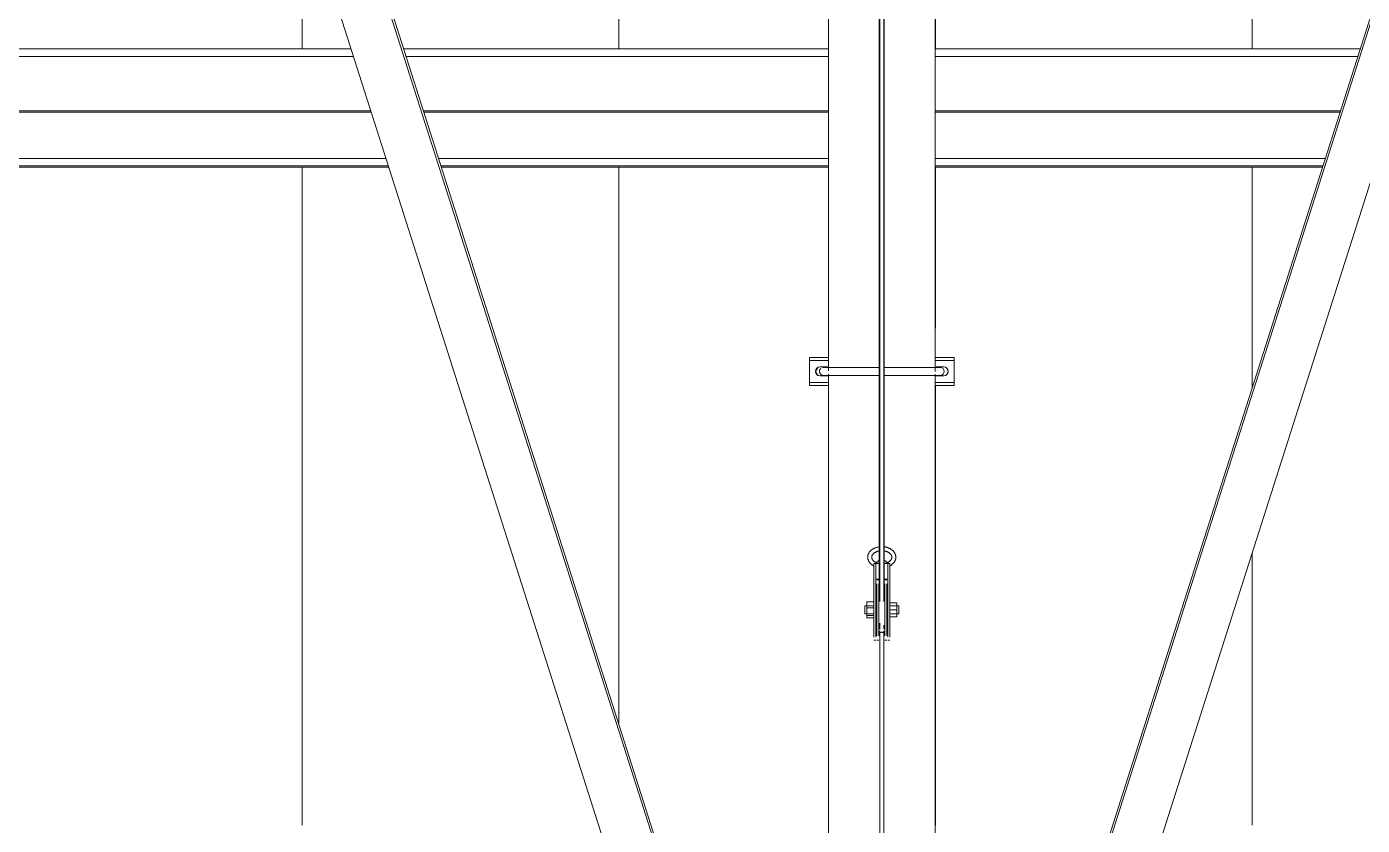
# Model space of a CAD drawing. Header units: inches. Extents: x 21386 to 98862, y -290 to 853.
# Drawn here: x 36895.1 to 36978.1, y 196.8 to 246.4 of the extents above; entities that cross this region are included whole.
import ezdxf

# ---------------------------------------------------------------- set-up
doc = ezdxf.new("R2010")
doc.units = ezdxf.units.IN
doc.header["$MEASUREMENT"] = 0
for name, color, linetype, lineweight in [('A-WALL-PATT', 111, 'Continuous', 25), ('Q-SPCQ', 91, 'Continuous', 13), ('S-BEAM', 12, 'Continuous', 13)]:
    doc.layers.add(name, color=color, linetype=linetype, lineweight=lineweight)

# ---------------------------------------------------------------- blocks, each defined once
blk = doc.blocks.new('Basketball_Backstop-Performance_Sports_Systems-3103-Ceiling_Hung - 27_-0_ to 27_-11 7_8_-706978-Building Section - East_West looking South')
at = {"layer": 'Q-SPCQ', "color": 8, "lineweight": 9}
for p, q in [((-25001.045, 280.918), (-24963.858, 164.314)), ((-24998.053, 281.375), (-24960.721, 164.314)), ((-24960.587, 164.314), (-24997.919, 281.375)), ((-24959.919, 281.375), (-24959.919, 225.045)), ((-24953.294, 224.989), (-24953.294, 281.375)), ((-24915.294, 281.375), (-24952.626, 164.314)), ((-24915.16, 281.375), (-24952.492, 164.314)), ((-24912.168, 280.918), (-24949.355, 164.314)), ((-24956.737, 279.542), (-24956.737, 210.698)), ((-24956.487, 210.698), (-24956.487, 279.542)), ((-24956.768, 277.965), (-24956.768, 211.459)), ((-24956.455, 210.936), (-24956.455, 277.835)), ((-24961.107, 225.875), (-24961.107, 225.687)), ((-24961.107, 225.875), (-24961.107, 225.719)), ((-24961.107, 225.875), (-24960.607, 225.875)), ((-24960.607, 225.875), (-24959.919, 225.875)), ((-24953.294, 225.875), (-24952.607, 225.875)), ((-24952.607, 225.875), (-24952.107, 225.875)), ((-24952.107, 225.687), (-24952.107, 225.875)), ((-24952.107, 225.719), (-24952.107, 225.875)), ((-24961.107, 225.562), (-24961.107, 225.687)), ((-24960.607, 225.687), (-24961.107, 225.687)), ((-24961.107, 224.437), (-24961.107, 225.562)), ((-24960.595, 225.246), (-24960.734, 225.004)), ((-24960.734, 224.996), (-24960.595, 224.754)), ((-24959.919, 225.687), (-24960.607, 225.687)), ((-24960.45, 225.281), (-24960.013, 225.281)), ((-24952.607, 225.687), (-24953.294, 225.687)), ((-24953.2, 225.281), (-24952.763, 225.281)), ((-24952.479, 225.004), (-24952.618, 225.246)), ((-24952.618, 224.754), (-24952.479, 224.996)), ((-24952.107, 225.687), (-24952.607, 225.687)), ((-24952.107, 225.687), (-24952.107, 225.562)), ((-24952.107, 225.562), (-24952.107, 224.437)), ((-24961.107, 224.312), (-24961.107, 224.437)), ((-24961.107, 224.312), (-24961.107, 224.125)), ((-24961.107, 224.312), (-24960.607, 224.312)), ((-24961.107, 224.281), (-24961.107, 224.125)), ((-24960.607, 224.312), (-24959.919, 224.312)), ((-24960.013, 224.719), (-24960.45, 224.719)), ((-24959.919, 224.839), (-24959.919, 164.314)), ((-24953.294, 164.314), (-24953.294, 224.839)), ((-24953.294, 224.312), (-24952.607, 224.312)), ((-24952.763, 224.719), (-24953.2, 224.719)), ((-24952.607, 224.312), (-24952.107, 224.312)), ((-24952.107, 224.437), (-24952.107, 224.312)), ((-24952.107, 224.125), (-24952.107, 224.312)), ((-24952.107, 224.125), (-24952.107, 224.281)), ((-24960.607, 224.125), (-24961.107, 224.125)), ((-24959.919, 224.125), (-24960.607, 224.125)), ((-24952.607, 224.125), (-24953.294, 224.125)), ((-24952.107, 224.125), (-24952.607, 224.125)), ((-24957.112, 211.919), (-24957.112, 213.056)), ((-24957.112, 213.056), (-24956.987, 213.056)), ((-24956.987, 213.056), (-24956.987, 211.919)), ((-24956.987, 213.056), (-24956.746, 213.056)), ((-24956.503, 213.056), (-24956.237, 213.056)), ((-24956.237, 211.919), (-24956.237, 213.056)), ((-24956.237, 213.056), (-24956.112, 213.056)), ((-24956.112, 213.056), (-24956.112, 211.919)), ((-24957.112, 208.491), (-24957.112, 211.919)), ((-24956.746, 212.083), (-24956.987, 212.083)), ((-24956.987, 211.694), (-24956.987, 211.919)), ((-24956.987, 211.919), (-24956.987, 208.491)), ((-24956.799, 212.058), (-24956.924, 212.058)), ((-24956.924, 211.509), (-24956.924, 211.807)), ((-24956.799, 211.807), (-24956.799, 211.509)), ((-24956.237, 212.083), (-24956.477, 212.083)), ((-24956.299, 212.058), (-24956.424, 212.058)), ((-24956.424, 211.509), (-24956.424, 211.807)), ((-24956.299, 211.807), (-24956.299, 211.509)), ((-24956.237, 211.694), (-24956.237, 211.919)), ((-24956.237, 208.491), (-24956.237, 211.919)), ((-24956.112, 211.919), (-24956.112, 208.491)), ((-24956.924, 208.559), (-24956.924, 211.509)), ((-24956.799, 211.509), (-24956.799, 208.559)), ((-24956.768, 211.368), (-24956.768, 210.936)), ((-24956.424, 208.559), (-24956.424, 211.509)), ((-24956.299, 211.509), (-24956.299, 208.559)), ((-24957.112, 210.433), (-24957.674, 210.433)), ((-24957.674, 210.36), (-24957.674, 210.425)), ((-24957.674, 209.942), (-24957.674, 210.36)), ((-24957.549, 210.314), (-24957.549, 210.671)), ((-24957.549, 210.671), (-24957.112, 210.671)), ((-24957.549, 209.826), (-24957.549, 210.314)), ((-24957.549, 210.314), (-24957.112, 210.314)), ((-24956.112, 210.621), (-24955.674, 210.621)), ((-24955.549, 210.433), (-24956.112, 210.433)), ((-24955.674, 210.183), (-24956.112, 210.183)), ((-24955.674, 210.621), (-24955.674, 210.183)), ((-24955.674, 210.183), (-24955.674, 209.746)), ((-24955.549, 210.425), (-24955.549, 210.36)), ((-24955.549, 210.36), (-24955.549, 209.942)), ((-24957.674, 209.933), (-24957.112, 209.933)), ((-24957.549, 209.695), (-24957.549, 209.826)), ((-24957.112, 209.826), (-24957.549, 209.826)), ((-24957.549, 209.695), (-24957.112, 209.695)), ((-24956.737, 209.362), (-24956.737, 208.977)), ((-24956.487, 208.997), (-24956.487, 209.226)), ((-24956.112, 209.933), (-24955.549, 209.933)), ((-24956.112, 209.746), (-24955.674, 209.746)), ((-24956.737, 208.887), (-24956.737, 145.456)), ((-24956.487, 145.456), (-24956.487, 208.887)), ((-24957.112, 208.308), (-24956.987, 208.308)), ((-24956.924, 208.308), (-24956.799, 208.308)), ((-24956.424, 208.308), (-24956.299, 208.308)), ((-24956.237, 208.308), (-24956.112, 208.308))]:
    blk.add_line(p, q, dxfattribs=at)
at = {"layer": 'Q-SPCQ', "color": 8, "lineweight": 9, "flags": 128}
for points in [[(-24956.742, 225.25), (-24956.857, 225.25), (-24957.002, 225.25), (-24957.145, 225.25), (-24957.288, 225.25), (-24957.43, 225.25), (-24957.571, 225.25), (-24957.71, 225.25), (-24957.847, 225.25), (-24957.982, 225.25), (-24958.115, 225.25), (-24958.246, 225.25), (-24958.374, 225.25), (-24958.499, 225.25), (-24958.621, 225.25), (-24958.74, 225.25), (-24958.855, 225.25), (-24958.967, 225.25), (-24959.075, 225.25), (-24959.18, 225.25), (-24959.28, 225.25), (-24959.375, 225.25), (-24959.467, 225.25), (-24959.553, 225.25), (-24959.636, 225.25), (-24959.713, 225.25), (-24959.785, 225.25), (-24959.852, 225.25), (-24959.914, 225.25), (-24959.971, 225.25), (-24960.022, 225.25), (-24960.068, 225.25), (-24960.108, 225.25), (-24960.143, 225.25), (-24960.172, 225.25), (-24960.195, 225.25), (-24960.213, 225.25), (-24960.225, 225.25), (-24960.231, 225.25), (-24960.232, 225.25)], [(-24952.982, 225.25), (-24952.984, 225.25), (-24952.993, 225.25), (-24953.008, 225.25), (-24953.028, 225.25), (-24953.054, 225.25), (-24953.085, 225.25), (-24953.123, 225.25), (-24953.166, 225.25), (-24953.214, 225.25), (-24953.268, 225.25), (-24953.327, 225.25), (-24953.391, 225.25), (-24953.461, 225.25), (-24953.535, 225.25), (-24953.615, 225.25), (-24953.699, 225.25), (-24953.788, 225.25), (-24953.881, 225.25), (-24953.979, 225.25), (-24954.081, 225.25), (-24954.187, 225.25), (-24954.297, 225.25), (-24954.41, 225.25), (-24954.528, 225.25), (-24954.648, 225.25), (-24954.771, 225.25), (-24954.898, 225.25), (-24955.027, 225.25), (-24955.159, 225.25), (-24955.293, 225.25), (-24955.429, 225.25), (-24955.567, 225.25), (-24955.707, 225.25), (-24955.848, 225.25), (-24955.99, 225.25), (-24956.134, 225.25), (-24956.278, 225.25), (-24956.422, 225.25)], [(-24960.232, 224.75), (-24960.229, 224.75), (-24960.22, 224.75), (-24960.205, 224.75), (-24960.185, 224.75), (-24960.159, 224.75), (-24960.128, 224.75), (-24960.09, 224.75), (-24960.048, 224.75), (-24959.999, 224.75), (-24959.945, 224.75), (-24959.886, 224.75), (-24959.822, 224.75), (-24959.752, 224.75), (-24959.678, 224.75), (-24959.598, 224.75), (-24959.514, 224.75), (-24959.425, 224.75), (-24959.332, 224.75), (-24959.234, 224.75), (-24959.132, 224.75), (-24959.026, 224.75), (-24958.916, 224.75), (-24958.803, 224.75), (-24958.686, 224.75), (-24958.565, 224.75), (-24958.442, 224.75), (-24958.315, 224.75), (-24958.186, 224.75), (-24958.054, 224.75), (-24957.92, 224.75), (-24957.784, 224.75), (-24957.646, 224.75), (-24957.506, 224.75), (-24957.365, 224.75), (-24957.223, 224.75), (-24957.079, 224.75), (-24956.935, 224.75), (-24956.791, 224.75)], [(-24956.482, 224.75), (-24956.356, 224.75), (-24956.211, 224.75), (-24956.068, 224.75), (-24955.925, 224.75), (-24955.783, 224.75), (-24955.642, 224.75), (-24955.503, 224.75), (-24955.366, 224.75), (-24955.231, 224.75), (-24955.098, 224.75), (-24954.967, 224.75), (-24954.839, 224.75), (-24954.714, 224.75), (-24954.592, 224.75), (-24954.473, 224.75), (-24954.358, 224.75), (-24954.246, 224.75), (-24954.138, 224.75), (-24954.034, 224.75), (-24953.933, 224.75), (-24953.838, 224.75), (-24953.746, 224.75), (-24953.66, 224.75), (-24953.578, 224.75), (-24953.5, 224.75), (-24953.428, 224.75), (-24953.361, 224.75), (-24953.299, 224.75), (-24953.242, 224.75), (-24953.191, 224.75), (-24953.145, 224.75), (-24953.105, 224.75), (-24953.07, 224.75), (-24953.041, 224.75), (-24953.018, 224.75), (-24953, 224.75), (-24952.988, 224.75), (-24952.982, 224.75), (-24952.982, 224.75)], [(-24956.769, 214.098), (-24956.802, 214.093), (-24956.835, 214.087), (-24956.867, 214.081), (-24956.899, 214.073), (-24956.931, 214.064), (-24956.962, 214.055), (-24956.993, 214.044), (-24957.023, 214.033), (-24957.053, 214.02), (-24957.082, 214.007), (-24957.11, 213.993), (-24957.138, 213.978), (-24957.165, 213.963), (-24957.191, 213.946), (-24957.217, 213.929), (-24957.241, 213.911), (-24957.265, 213.892), (-24957.287, 213.872), (-24957.309, 213.851), (-24957.33, 213.83), (-24957.35, 213.808), (-24957.368, 213.785), (-24957.385, 213.762), (-24957.402, 213.737), (-24957.416, 213.713), (-24957.43, 213.687), (-24957.442, 213.661), (-24957.453, 213.635), (-24957.462, 213.608), (-24957.47, 213.581), (-24957.477, 213.553), (-24957.482, 213.525), (-24957.485, 213.497), (-24957.486, 213.469), (-24957.487, 213.453)], [(-24957.487, 213.453), (-24957.486, 213.425), (-24957.483, 213.397), (-24957.479, 213.369), (-24957.474, 213.341), (-24957.467, 213.314), (-24957.458, 213.286), (-24957.448, 213.26), (-24957.437, 213.234), (-24957.424, 213.208), (-24957.41, 213.183), (-24957.394, 213.158), (-24957.378, 213.134), (-24957.36, 213.111), (-24957.341, 213.089), (-24957.32, 213.067), (-24957.299, 213.046), (-24957.277, 213.026), (-24957.254, 213.006), (-24957.23, 212.988), (-24957.205, 212.97), (-24957.179, 212.953), (-24957.153, 212.937), (-24957.125, 212.921)], [(-24957.237, 213.453), (-24957.236, 213.468), (-24957.235, 213.482), (-24957.233, 213.496), (-24957.23, 213.51), (-24957.227, 213.524), (-24957.222, 213.539), (-24957.217, 213.553), (-24957.21, 213.567), (-24957.203, 213.582), (-24957.195, 213.596), (-24957.186, 213.61), (-24957.176, 213.624), (-24957.165, 213.638), (-24957.154, 213.652), (-24957.141, 213.666), (-24957.127, 213.68), (-24957.113, 213.693), (-24957.097, 213.706), (-24957.081, 213.718), (-24957.063, 213.731), (-24957.045, 213.743), (-24957.026, 213.754), (-24957.007, 213.765), (-24956.986, 213.776), (-24956.965, 213.786), (-24956.943, 213.795), (-24956.921, 213.804), (-24956.898, 213.813), (-24956.874, 213.82), (-24956.85, 213.827), (-24956.826, 213.834), (-24956.801, 213.839), (-24956.776, 213.844)], [(-24956.762, 213.06), (-24956.787, 213.065), (-24956.812, 213.07), (-24956.837, 213.076), (-24956.861, 213.083), (-24956.885, 213.09), (-24956.909, 213.098), (-24956.931, 213.107), (-24956.954, 213.116), (-24956.975, 213.126), (-24956.996, 213.136), (-24957.016, 213.147), (-24957.035, 213.158), (-24957.054, 213.17), (-24957.071, 213.182), (-24957.088, 213.194), (-24957.104, 213.207), (-24957.119, 213.22), (-24957.134, 213.234), (-24957.147, 213.247), (-24957.159, 213.261), (-24957.17, 213.275), (-24957.181, 213.289), (-24957.19, 213.303), (-24957.199, 213.318), (-24957.207, 213.332), (-24957.213, 213.346), (-24957.219, 213.361), (-24957.224, 213.375), (-24957.228, 213.389), (-24957.232, 213.403), (-24957.234, 213.417), (-24957.236, 213.432), (-24957.237, 213.446), (-24957.237, 213.453)], [(-24955.737, 213.453), (-24955.737, 213.482), (-24955.74, 213.51), (-24955.744, 213.538), (-24955.749, 213.566), (-24955.756, 213.593), (-24955.765, 213.62), (-24955.775, 213.647), (-24955.787, 213.673), (-24955.799, 213.699), (-24955.814, 213.724), (-24955.829, 213.749), (-24955.846, 213.772), (-24955.864, 213.796), (-24955.883, 213.818), (-24955.903, 213.84), (-24955.924, 213.861), (-24955.946, 213.881), (-24955.969, 213.9), (-24955.993, 213.919), (-24956.018, 213.937), (-24956.044, 213.954), (-24956.071, 213.97), (-24956.098, 213.985), (-24956.126, 214), (-24956.155, 214.014), (-24956.184, 214.026), (-24956.214, 214.038), (-24956.244, 214.049), (-24956.275, 214.059), (-24956.307, 214.068), (-24956.339, 214.076), (-24956.371, 214.084), (-24956.403, 214.09), (-24956.436, 214.096), (-24956.469, 214.1)], [(-24956.462, 213.847), (-24956.436, 213.842), (-24956.411, 213.837), (-24956.386, 213.831), (-24956.362, 213.824), (-24956.338, 213.817), (-24956.315, 213.809), (-24956.292, 213.8), (-24956.27, 213.791), (-24956.248, 213.781), (-24956.227, 213.771), (-24956.207, 213.76), (-24956.188, 213.749), (-24956.17, 213.737), (-24956.152, 213.725), (-24956.135, 213.713), (-24956.119, 213.7), (-24956.104, 213.687), (-24956.09, 213.673), (-24956.077, 213.66), (-24956.064, 213.646), (-24956.053, 213.632), (-24956.042, 213.618), (-24956.033, 213.603), (-24956.024, 213.589), (-24956.017, 213.575), (-24956.01, 213.561), (-24956.004, 213.546), (-24955.999, 213.532), (-24955.995, 213.518), (-24955.992, 213.504), (-24955.989, 213.489), (-24955.988, 213.475), (-24955.987, 213.461), (-24955.987, 213.453)], [(-24955.987, 213.453), (-24955.987, 213.439), (-24955.988, 213.425), (-24955.99, 213.411), (-24955.993, 213.397), (-24955.997, 213.383), (-24956.001, 213.368), (-24956.007, 213.354), (-24956.013, 213.34), (-24956.02, 213.325), (-24956.028, 213.311), (-24956.037, 213.297), (-24956.047, 213.283), (-24956.058, 213.269), (-24956.07, 213.255), (-24956.082, 213.241), (-24956.096, 213.227), (-24956.111, 213.214), (-24956.126, 213.201), (-24956.143, 213.188), (-24956.16, 213.176), (-24956.178, 213.164), (-24956.197, 213.153), (-24956.217, 213.142), (-24956.237, 213.131), (-24956.258, 213.121), (-24956.28, 213.112), (-24956.302, 213.103), (-24956.325, 213.094), (-24956.349, 213.087), (-24956.373, 213.08), (-24956.398, 213.073), (-24956.423, 213.068), (-24956.448, 213.063)], [(-24956.113, 212.914), (-24956.085, 212.928), (-24956.058, 212.944), (-24956.032, 212.961), (-24956.007, 212.978), (-24955.982, 212.996), (-24955.959, 213.015), (-24955.936, 213.035), (-24955.914, 213.056), (-24955.893, 213.077), (-24955.874, 213.099), (-24955.855, 213.122), (-24955.838, 213.145), (-24955.822, 213.169), (-24955.807, 213.194), (-24955.793, 213.22), (-24955.781, 213.246), (-24955.77, 213.272), (-24955.761, 213.299), (-24955.753, 213.326), (-24955.747, 213.354), (-24955.742, 213.382), (-24955.739, 213.41), (-24955.737, 213.438), (-24955.737, 213.453)], [(-24956.799, 211.683), (-24956.794, 211.676), (-24956.789, 211.668), (-24956.784, 211.661), (-24956.778, 211.655), (-24956.773, 211.648), (-24956.766, 211.642), (-24956.76, 211.636), (-24956.753, 211.63), (-24956.747, 211.624), (-24956.739, 211.619)], [(-24956.484, 211.619), (-24956.477, 211.624), (-24956.47, 211.63), (-24956.463, 211.636), (-24956.457, 211.642), (-24956.451, 211.648), (-24956.445, 211.655), (-24956.439, 211.662), (-24956.434, 211.669), (-24956.429, 211.676), (-24956.424, 211.683)], [(-24956.424, 208.683), (-24956.429, 208.69), (-24956.434, 208.698), (-24956.439, 208.705), (-24956.445, 208.711), (-24956.451, 208.718), (-24956.457, 208.724), (-24956.463, 208.73), (-24956.47, 208.736), (-24956.477, 208.742), (-24956.484, 208.747), (-24956.491, 208.752), (-24956.499, 208.757), (-24956.506, 208.761), (-24956.514, 208.765), (-24956.522, 208.769), (-24956.53, 208.772), (-24956.538, 208.775), (-24956.547, 208.778), (-24956.555, 208.781), (-24956.564, 208.783), (-24956.572, 208.784), (-24956.581, 208.786), (-24956.59, 208.787), (-24956.599, 208.788), (-24956.607, 208.788), (-24956.616, 208.788), (-24956.625, 208.788), (-24956.634, 208.787), (-24956.642, 208.786), (-24956.651, 208.784), (-24956.66, 208.783), (-24956.668, 208.78), (-24956.677, 208.778), (-24956.685, 208.775), (-24956.693, 208.772), (-24956.701, 208.769), (-24956.709, 208.765), (-24956.717, 208.761), (-24956.725, 208.757), (-24956.732, 208.752), (-24956.74, 208.747), (-24956.747, 208.742), (-24956.753, 208.736), (-24956.76, 208.73), (-24956.766, 208.724), (-24956.773, 208.718), (-24956.778, 208.711), (-24956.784, 208.705), (-24956.789, 208.698), (-24956.794, 208.69), (-24956.799, 208.683)]]:
    blk.add_lwpolyline(points, dxfattribs=at)
at = {"layer": 'Q-SPCQ', "color": 8, "lineweight": 9}
for centre, radius, start, end in [((-24960.45, 225), 0.281, 90, 270), ((-24960.232, 225), 0.25, 135, 270), ((-24960.232, 225), 0.25, 90, 105), ((-24960.232, 225), 0.25, 77.70824, 90), ((-24960.013, 225), 0.281, 75, 90), ((-24953.2, 225), 0.281, 90, 105), ((-24952.982, 225), 0.25, 270, 90), ((-24952.763, 225), 0.281, 270, 90), ((-24960.232, 225), 0.25, 270, 285), ((-24960.013, 225), 0.281, 270, 285), ((-24953.2, 225), 0.281, 255, 270), ((-24952.982, 225), 0.25, 255, 270)]:
    blk.add_arc(centre, radius, start, end, dxfattribs=at)
for start_param, end_param in [(2.094395, 2.879793), (0.261799, 1.047198)]:
    blk.add_ellipse((-24956.612, 213.011), major_axis=(0.375, 0), ratio=0.707107, start_param=start_param, end_param=end_param, dxfattribs=at)
blk = doc.blocks.new('Girt_Z - 10_D-V203-Building Section - East_West looking South')
at = {"layer": 'S-BEAM', "color": 8, "lineweight": 9}
for p, q in [((-25107.39, 245.045), (-24989.604, 245.045)), ((-24986.333, 245.045), (-24959.919, 245.045)), ((-24953.294, 245.045), (-24926.88, 245.045)), ((-25107.39, 244.563), (-24989.451, 244.563)), ((-24986.179, 244.563), (-24959.919, 244.563)), ((-24953.294, 244.563), (-24927.034, 244.563)), ((-25107.39, 241.188), (-24988.374, 241.188)), ((-25107.39, 241.112), (-24988.35, 241.112)), ((-24985.103, 241.188), (-24959.919, 241.188)), ((-24985.079, 241.112), (-24959.919, 241.112)), ((-24953.294, 241.188), (-24928.11, 241.188)), ((-24953.294, 241.112), (-24928.134, 241.112)), ((-25107.39, 238.223), (-24987.429, 238.223)), ((-25107.39, 237.774), (-24987.285, 237.774)), ((-25107.39, 237.69), (-24987.259, 237.69)), ((-24984.157, 238.223), (-24959.919, 238.223)), ((-24984.014, 237.774), (-24959.919, 237.774)), ((-24983.987, 237.69), (-24959.919, 237.69)), ((-24953.294, 238.223), (-24929.056, 238.223)), ((-24953.294, 237.774), (-24929.199, 237.774)), ((-24953.294, 237.69), (-24929.226, 237.69))]:
    blk.add_line(p, q, dxfattribs=at)

msp = doc.modelspace()

# ---------------------------------------------------------------- hatches: boundary and pattern name
at = {"layer": 'A-WALL-PATT', "lineweight": 9}
h = msp.add_hatch(dxfattribs=at)
h.set_pattern_fill('FP_54', color=8, style=0, pattern_type=2)
h.set_pattern_definition([(90, (-88185.987, 0), (-19.685, 1e-15), [])])
h.paths.add_polyline_path([(35641.457, 196.795), (35918.957, 196.795), (35918.957, 237.69), (35641.457, 237.69), (35641.457, 213.14)], flags=0)
h.paths.add_polyline_path([(38346.201, 196.795), (38347.403, 196.795), (38309.715, 237.69), (38244.957, 237.69), (38244.957, 196.795), (38331.582, 196.795)], flags=0)
h.paths.add_polyline_path([(35928.957, 196.795), (36208.457, 196.795), (36208.457, 237.69), (35928.957, 237.69), (35928.957, 232.67)], flags=0)
h.paths.add_polyline_path([(36218.457, 196.795), (36265.063, 196.795), (36252.021, 237.69), (36218.457, 237.69), (36218.457, 232.67)], flags=0)
h.paths.add_polyline_path([(36268.334, 196.795), (36279.36, 196.795), (36279.339, 224.125), (36278.673, 224.125), (36278.673, 224.312), (36278.173, 224.375), (36278.173, 225.687), (36278.673, 225.687), (36278.673, 225.875), (36279.36, 225.875), (36279.36, 237.69), (36255.292, 237.69), (36256.893, 232.67)], flags=0)
h.paths.add_polyline_path([(36285.985, 196.795), (36297.012, 196.795), (36310.054, 237.69), (36285.985, 237.69), (36285.985, 225.875), (36286.673, 225.875), (36286.679, 225.687), (36287.173, 225.625), (36287.173, 224.312), (36286.673, 224.312), (36286.673, 224.125), (36285.985, 224.125), (36285.985, 198.492)], flags=0)
h.paths.add_polyline_path([(38234.957, 196.795), (38234.957, 237.69), (37955.457, 237.69), (37955.457, 196.795), (38208.007, 196.795)], flags=0)
h.paths.add_polyline_path([(39050.233, 196.795), (39105.457, 196.795), (39105.457, 237.69), (38823.957, 237.69), (38823.957, 196.795), (38909.862, 196.795)], flags=0)
h.paths.add_polyline_path([(36300.283, 196.795), (36497.957, 196.795), (36497.957, 237.69), (36313.325, 237.69), (36305.496, 213.14)], flags=0)
h.paths.add_polyline_path([(37945.457, 196.795), (37945.457, 237.69), (37665.957, 237.69), (37665.957, 196.795), (37927.265, 196.795)], flags=0)
h.paths.add_polyline_path([(38413.986, 196.795), (38420.656, 196.795), (38458.348, 237.69), (38311.056, 237.69), (38348.801, 196.795), (38397.531, 196.795)], flags=0)
h.paths.add_polyline_path([(36507.957, 196.795), (36787.457, 196.795), (36787.457, 237.69), (36507.957, 237.69), (36507.957, 232.564)], flags=0)
h.paths.add_polyline_path([(36797.457, 196.795), (36930.63, 196.795), (36917.588, 237.69), (36797.457, 237.69), (36797.457, 228.229)], flags=0)
h.paths.add_polyline_path([(36933.901, 196.795), (36944.928, 196.795), (36944.928, 224.125), (36944.24, 224.125), (36944.24, 224.312), (36943.74, 224.375), (36943.74, 225.687), (36944.24, 225.687), (36944.24, 225.875), (36944.928, 225.875), (36944.928, 237.69), (36920.859, 237.69), (36928.689, 213.14)], flags=0)
h.paths.add_polyline_path([(36951.553, 196.795), (36962.579, 196.795), (36975.621, 237.69), (36951.553, 237.69), (36951.574, 225.875), (36952.24, 225.875), (36952.24, 225.687), (36952.74, 225.625), (36952.74, 224.312), (36952.24, 224.312), (36952.24, 224.125), (36951.553, 224.125), (36951.553, 198.492)], flags=0)
h.paths.add_polyline_path([(36965.851, 196.795), (37076.957, 196.795), (37076.957, 237.69), (36978.893, 237.69), (36971.063, 213.14)], flags=0)
h.paths.add_polyline_path([(37655.957, 196.795), (37655.957, 237.69), (37376.457, 237.69), (37376.457, 196.795), (37646.523, 196.795)], flags=0)
h.paths.add_polyline_path([(37366.457, 196.795), (37366.457, 237.69), (37301.708, 237.69), (37264.039, 196.795), (37365.781, 196.795)], flags=0)
h.paths.add_polyline_path([(38456.721, 196.795), (38524.457, 196.795), (38524.457, 237.69), (38459.708, 237.69), (38422.039, 196.795), (38451.839, 196.795)], flags=0)
h.paths.add_polyline_path([(37086.957, 196.795), (37189.403, 196.795), (37151.715, 237.69), (37086.957, 237.69), (37086.957, 223.895)], flags=0)
h.paths.add_polyline_path([(38534.457, 196.795), (38813.957, 196.795), (38813.957, 237.69), (38534.457, 237.69), (38534.457, 202.222)], flags=0)
h.paths.add_polyline_path([(37219.329, 196.795), (37262.656, 196.795), (37300.348, 237.69), (37153.056, 237.69), (37190.753, 196.795), (37214.02, 196.795)], flags=0)
h.paths.add_polyline_path([(36951.77, 224.679), (36951.778, 224.685), (36951.907, 224.719), (36952.096, 224.756), (36952.157, 224.907), (36952.283, 225.038), (36952.082, 225.125), (36952.082, 225.281), (36951.889, 225.229), (36952.029, 225), (36951.854, 224.776), (36951.634, 224.75), (36951.649, 224.71)], flags=0)
h.paths.add_polyline_path([(36279.143, 224.679), (36279.278, 224.756), (36279.244, 224.817), (36279.003, 224.817), (36278.884, 225), (36279.032, 225.232), (36278.818, 225.244), (36278.756, 225.093), (36278.63, 224.962), (36278.831, 224.875), (36278.831, 224.719), (36279.135, 224.685)], flags=0)
h.paths.add_polyline_path([(36286.203, 224.679), (36286.21, 224.685), (36286.34, 224.719), (36286.529, 224.75), (36286.589, 224.907), (36286.716, 225.038), (36286.523, 225.199), (36286.514, 225.281), (36286.426, 225.199), (36286.462, 225), (36286.313, 224.77), (36286.067, 224.75), (36286.081, 224.71)], flags=0)
h.paths.add_polyline_path([(36944.71, 224.679), (36944.846, 224.751), (36944.812, 224.817), (36944.57, 224.817), (36944.452, 225), (36944.49, 225.217), (36944.399, 225.125), (36944.198, 224.962), (36944.399, 224.875), (36944.399, 224.719), (36944.703, 224.685)], flags=0)
h.paths.add_polyline_path([(36286.667, 224.764), (36286.788, 224.927), (36286.688, 224.801), (36286.679, 224.786)], flags=0)
h.paths.add_polyline_path([(36952.234, 224.764), (36952.356, 224.927), (36952.256, 224.801)], flags=0)
h.paths.add_polyline_path([(36286.796, 225.012), (36286.716, 225.199), (36286.761, 225.073), (36286.788, 225.026)], flags=0)
h.paths.add_polyline_path([(36952.364, 225.012), (36952.283, 225.199), (36952.34, 225.053), (36952.356, 225.026)], flags=0)
h.paths.add_polyline_path([(36278.712, 225.294), (36278.689, 225.342), (36278.689, 225.305)], flags=0)
h.paths.add_polyline_path([(36944.28, 225.294), (36944.256, 225.342), (36944.256, 225.305)], flags=0)
h.paths.add_polyline_path([(36278.778, 225.407), (36278.756, 225.417), (36278.756, 225.412)], flags=0)
h.paths.add_polyline_path([(36944.345, 225.407), (36944.324, 225.417), (36944.324, 225.412)], flags=0)
h.paths.add_polyline_path([(37506.152, 245.045), (37655.957, 245.045), (37655.957, 285.94), (37376.457, 285.94), (37376.457, 245.045), (37435.967, 245.045)], flags=0)
h.paths.add_polyline_path([(39105.457, 245.045), (39105.457, 285.94), (38823.957, 285.94), (38823.957, 245.045), (39102.872, 245.045)], flags=0)
h.paths.add_polyline_path([(36507.957, 245.045), (36787.457, 245.045), (36787.457, 285.94), (36507.957, 285.94), (36507.957, 268.527)], flags=0)
h.paths.add_polyline_path([(36497.957, 245.045), (36497.957, 285.94), (36330.866, 285.864), (36330.866, 285.446), (36330.491, 285.446), (36330.491, 285.157), (36330.241, 285.223), (36330.241, 285.446), (36330.142, 285.406), (36330.083, 284.999), (36329.786, 284.852), (36330.11, 284.75), (36330.142, 282.955), (36330.673, 282.879), (36330.673, 281.375), (36330.423, 281.375), (36330.423, 280.937), (36330.11, 280.937), (36330.052, 279.687), (36329.235, 279.687), (36329.235, 280.937), (36328.923, 280.937), (36328.923, 281.375), (36325.688, 281.375), (36327.111, 280.918), (36315.671, 245.045), (36383.184, 245.045)], flags=0)
h.paths.add_polyline_path([(38629.12, 245.045), (38813.957, 245.045), (38813.957, 285.94), (38534.457, 285.94), (38534.457, 245.045), (38558.935, 245.045)], flags=0)
h.paths.add_polyline_path([(36102.442, 245.045), (36208.457, 245.045), (36208.457, 285.94), (35928.957, 285.94), (35928.957, 245.045), (35962.071, 245.045)], flags=0)
h.paths.add_polyline_path([(36235.596, 284.859), (36236.052, 284.776), (36236.11, 284.75), (36236.142, 282.955), (36281.741, 282.955), (36281.741, 285.187), (36256.894, 285.118), (36256.889, 284.961), (36256.836, 284.759), (36256.678, 284.744), (36256.428, 285.187), (36252.678, 285.247), (36252.678, 285.94), (36236.866, 285.864), (36236.866, 285.446), (36236.491, 285.446), (36236.491, 285.157), (36236.241, 285.229), (36236.241, 285.446), (36236.142, 285.406), (36236.083, 284.999), (36235.656, 284.876)], flags=0)
h.paths.add_polyline_path([(36218.457, 245.045), (36249.675, 245.045), (36238.235, 280.918), (36239.658, 281.375), (36236.423, 281.375), (36236.423, 280.937), (36236.11, 280.937), (36236.052, 279.687), (36235.235, 279.687), (36235.235, 280.937), (36234.923, 280.937), (36234.923, 281.375), (36234.673, 281.375), (36234.673, 282.955), (36235.235, 282.955), (36235.294, 284.776), (36235.294, 284.869), (36235.204, 284.871), (36235.204, 285.446), (36235.116, 285.395), (36235.116, 285.157), (36234.866, 285.157), (36234.866, 285.94), (36218.457, 285.94), (36218.457, 260.972)], flags=0)
h.paths.add_polyline_path([(37014.854, 245.045), (37076.957, 245.045), (37076.957, 285.94), (36996.048, 285.864), (36996.048, 285.157), (36995.798, 285.223), (36995.798, 285.446), (36995.709, 285.406), (36995.651, 284.87), (36995.575, 284.795), (36995.678, 284.75), (36995.709, 282.955), (36996.24, 282.879), (36996.24, 281.375), (36995.99, 281.375), (36995.99, 280.937), (36995.678, 280.937), (36995.619, 279.687), (36994.803, 279.687), (36994.803, 280.937), (36994.49, 280.937), (36994.49, 281.375), (36991.256, 281.375), (36992.678, 280.918), (36981.238, 245.045), (36992.678, 245.045)], flags=0)
h.paths.add_polyline_path([(37146.277, 245.045), (37307.126, 245.045), (37344.732, 285.94), (37108.581, 285.94), (37140.405, 251.414)], flags=0)
h.paths.add_polyline_path([(36312.399, 245.045), (36323.986, 281.375), (36285.985, 281.375), (36285.985, 245.045), (36295.452, 245.045)], flags=0)
h.paths.add_polyline_path([(37086.957, 245.045), (37144.937, 245.045), (37107.25, 285.94), (37086.957, 285.94), (37086.957, 271.731)], flags=0)
h.paths.add_polyline_path([(38323.189, 245.045), (38465.126, 245.045), (38502.732, 285.94), (38266.581, 285.94), (38304.36, 245.045)], flags=0)
h.paths.add_polyline_path([(36252.946, 245.045), (36279.36, 245.045), (36279.36, 281.375), (36241.36, 281.375), (36247.624, 261.734)], flags=0)
h.paths.add_polyline_path([(35641.457, 245.045), (35918.957, 245.045), (35918.957, 285.94), (35641.457, 285.94), (35641.457, 245.538)], flags=0)
h.paths.add_polyline_path([(37786.894, 245.045), (37945.457, 245.045), (37945.457, 285.94), (37665.957, 285.94), (37665.957, 245.045)], flags=0)
h.paths.add_polyline_path([(36918.514, 245.045), (36944.928, 245.045), (36944.928, 281.375), (36906.928, 281.375), (36910.003, 271.731)], flags=0)
h.paths.add_polyline_path([(36901.163, 284.859), (36901.018, 284.945), (36901.127, 284.873)], flags=0)
h.paths.add_polyline_path([(36915.243, 245.045), (36903.802, 280.918), (36905.225, 281.375), (36901.99, 281.375), (36901.99, 280.937), (36901.678, 280.937), (36901.619, 279.687), (36900.803, 279.687), (36900.803, 280.937), (36900.49, 280.937), (36900.49, 281.375), (36900.24, 281.375), (36900.24, 282.955), (36900.803, 282.955), (36900.861, 284.776), (36900.861, 284.869), (36900.772, 284.871), (36900.772, 285.446), (36900.673, 285.406), (36900.673, 285.157), (36900.423, 285.157), (36900.423, 285.446), (36900.048, 285.511), (36900.048, 285.929), (36797.457, 285.94), (36797.457, 245.045), (36906.648, 245.045)], flags=0)
h.paths.add_polyline_path([(37310.916, 245.045), (37366.457, 245.045), (37366.457, 285.94), (37346.178, 285.94), (37308.486, 245.045)], flags=0)
h.paths.add_polyline_path([(38244.957, 245.045), (38302.937, 245.045), (38265.25, 285.94), (38244.957, 285.94), (38244.957, 271.731)], flags=0)
h.paths.add_polyline_path([(38234.957, 245.045), (38234.957, 285.94), (37955.457, 285.94), (37955.457, 245.045), (38208.007, 245.045)], flags=0)
h.paths.add_polyline_path([(36962.215, 245.045), (36977.967, 245.045), (36989.553, 281.375), (36951.553, 281.375), (36951.553, 245.045), (36953.442, 245.045)], flags=0)
h.paths.add_polyline_path([(38524.457, 245.045), (38524.457, 285.94), (38504.178, 285.94), (38466.486, 245.045), (38488.749, 245.045)], flags=0)
h.paths.add_polyline_path([(35632.018, 248.363), (35633.457, 248.363), (35633.457, 285.94), (35631.457, 286.024), (35631.457, 289.438), (35626.457, 289.438), (35626.457, 248.363), (35628.69, 248.363)], flags=0)
h.paths.add_polyline_path([(36995.163, 284.859), (36994.772, 284.871), (36994.83, 284.992), (36995.127, 284.873)], flags=0)
h.paths.add_polyline_path([(36953.442, 282.955), (36994.803, 282.955), (36994.861, 284.776), (36995.127, 284.913), (36994.772, 285.015), (36994.772, 285.446), (36994.673, 285.406), (36994.673, 285.157), (36994.423, 285.157), (36994.423, 285.446), (36994.048, 285.511), (36994.048, 285.929), (36978.235, 285.94), (36978.235, 285.187), (36974.47, 285.139), (36974.422, 284.991), (36974.235, 284.744), (36974.077, 284.759), (36974, 285.187), (36949.173, 285.187), (36949.173, 282.955)], flags=0)
h.paths.add_polyline_path([(36312.999, 282.955), (36329.235, 282.955), (36329.294, 284.776), (36329.294, 284.869), (36329.204, 284.871), (36329.204, 285.446), (36329.116, 285.406), (36329.116, 285.157), (36328.866, 285.157), (36328.866, 285.94), (36312.678, 285.94), (36312.678, 285.187), (36308.894, 285.118), (36308.889, 284.961), (36308.836, 284.759), (36308.678, 284.744), (36308.428, 285.187), (36283.616, 285.187), (36283.616, 282.955), (36312.678, 282.955)], flags=0)
h.paths.add_polyline_path([(36922, 282.955), (36947.298, 282.955), (36947.298, 285.187), (36922.47, 285.139), (36922.422, 284.991), (36922.235, 284.744), (36922.077, 284.759), (36922, 285.187), (36918.235, 285.247), (36918.235, 285.94), (36902.048, 285.864), (36902.048, 285.157), (36901.798, 285.228), (36901.798, 285.446), (36901.709, 285.406), (36901.651, 284.87), (36901.575, 284.795), (36901.678, 284.75), (36901.709, 282.955), (36918.349, 282.955)], flags=0)
h.paths.add_polyline_path([(36235.75, 284.859), (36236.142, 285.015), (36236.083, 284.87), (36235.75, 284.859)], flags=0)
h.paths.add_polyline_path([(36329.75, 284.859), (36330.142, 285.015), (36330.083, 284.87), (36329.75, 284.859)], flags=0)
h.paths.add_polyline_path([(36329.204, 285.929), (36329.204, 285.94), (36329.116, 285.929)], flags=0)
h.paths.add_polyline_path([(36994.772, 285.929), (36994.772, 285.94), (36994.673, 285.929)], flags=0)
h.paths.add_polyline_path([(36901.798, 285.929), (36901.798, 285.94), (36901.709, 285.929)], flags=0)
h.paths.add_polyline_path([(36330.241, 285.929), (36330.241, 285.94), (36330.142, 285.929)], flags=0)
h.paths.add_polyline_path([(36236.241, 285.929), (36236.241, 285.94), (36236.142, 285.929)], flags=0)
h.paths.add_polyline_path([(35628.176, 289.547), (35631.457, 289.547), (35631.457, 293.295), (35633.457, 293.295), (35633.457, 334.091), (35626.457, 334.091), (35626.457, 289.547)], flags=0)
h.paths.add_polyline_path([(38456.721, 293.295), (38509.597, 293.295), (38523.457, 308.357), (38523.457, 324.287), (38245.957, 324.287), (38245.957, 308.315), (38259.901, 293.295), (38451.839, 293.295)], flags=0)
h.paths.add_polyline_path([(37457.06, 293.295), (37654.957, 293.295), (37654.957, 324.287), (37377.457, 324.287), (37377.457, 293.295), (37435.967, 293.295)], flags=0)
h.paths.add_polyline_path([(38535.457, 293.295), (38812.957, 293.295), (38812.957, 324.287), (38535.457, 324.287), (38535.457, 310.792)], flags=0)
h.paths.add_polyline_path([(37356.543, 293.295), (37365.457, 293.295), (37365.457, 306.857), (37352.957, 293.295)], flags=0)
h.paths.add_polyline_path([(36172.628, 293.295), (36207.457, 293.295), (36207.457, 324.287), (35929.957, 324.287), (35929.957, 293.295), (36102.442, 293.295)], flags=0)
h.paths.add_polyline_path([(37351.597, 293.295), (37365.457, 308.357), (37365.457, 324.287), (37087.957, 324.287), (37087.957, 308.315), (37101.901, 293.295), (37351.582, 293.295)], flags=0)
h.paths.add_polyline_path([(36310.705, 293.295), (36327.705, 293.295), (36328.437, 294.087), (36328.686, 294.133), (36328.767, 294.156), (36329.177, 294.444), (36330.179, 294.444), (36331.101, 293.981), (36331.651, 293.295), (36496.957, 293.295), (36496.957, 324.287), (36219.457, 324.287), (36219.457, 293.295), (36233.705, 293.295), (36234.437, 294.087), (36234.686, 294.133), (36234.767, 294.156), (36235.177, 294.444), (36236.179, 294.444), (36237.101, 293.981), (36237.651, 293.295), (36254.763, 293.367), (36255.362, 294.051), (36256.177, 294.444), (36257.327, 294.361), (36258.314, 293.717), (36258.705, 293.295), (36280.705, 293.295), (36281.437, 294.087), (36281.686, 294.133), (36281.767, 294.156), (36282.177, 294.444), (36283.179, 294.444), (36284.101, 293.981), (36284.651, 293.295), (36306.763, 293.367), (36307.362, 294.051), (36308.177, 294.444), (36309.327, 294.361), (36310.314, 293.717), (36310.651, 293.295)], flags=0)
h.paths.add_polyline_path([(36944.668, 293.295), (36946.288, 293.326), (36946.97, 294.075), (36947.735, 294.444), (36948.884, 294.362), (36949.187, 294.118), (36949.187, 294.226), (36949.751, 293.868), (36950.262, 293.295), (36972.263, 293.295), (36972.994, 294.087), (36973.735, 294.444), (36974.767, 294.429), (36975.665, 293.971), (36976.208, 293.295), (36993.288, 293.326), (36993.97, 294.075), (36994.735, 294.444), (36995.884, 294.362), (36996.187, 294.118), (36996.187, 294.226), (36996.751, 293.868), (36997.307, 293.295), (37075.957, 293.295), (37075.957, 324.287), (36798.457, 324.287), (36798.457, 293.295), (36899.288, 293.326), (36899.97, 294.075), (36900.802, 294.444), (36901.884, 294.362), (36902.187, 294.118), (36902.187, 294.226), (36902.751, 293.868), (36903.262, 293.295), (36920.263, 293.295), (36920.994, 294.087), (36921.735, 294.444), (36922.767, 294.429), (36923.665, 293.971), (36924.208, 293.295), (36927.122, 293.295)], flags=0)
h.paths.add_polyline_path([(36947.191, 293.295), (36949.43, 293.339), (36949.146, 293.582), (36948.786, 293.766), (36948.437, 293.848), (36947.983, 293.842), (36947.516, 293.696), (36947.184, 293.474), (36947.086, 293.295)], flags=0)
h.paths.add_polyline_path([(36256.257, 293.295), (36257.873, 293.339), (36257.712, 293.487), (36257.229, 293.766), (36256.88, 293.848), (36256.42, 293.841), (36255.959, 293.696), (36255.627, 293.474), (36255.529, 293.295), (36256.225, 293.295)], flags=0)
h.paths.add_polyline_path([(36309.907, 293.295), (36309.712, 293.487), (36309.229, 293.766), (36308.88, 293.848), (36308.42, 293.841), (36307.959, 293.696), (36307.627, 293.474), (36307.529, 293.295), (36309.873, 293.295)], flags=0)
h.paths.add_polyline_path([(38523.457, 293.295), (38523.457, 306.857), (38510.957, 293.295), (38514.543, 293.295)], flags=0)
h.paths.add_polyline_path([(36900.086, 293.295), (36902.43, 293.339), (36902.146, 293.582), (36901.786, 293.766), (36901.437, 293.848), (36900.983, 293.842), (36900.61, 293.735), (36900.184, 293.474), (36900.04, 293.295)], flags=0)
h.paths.add_polyline_path([(37087.957, 293.295), (37100.472, 293.295), (37087.957, 306.875)], flags=0)
h.paths.add_polyline_path([(37786.894, 293.295), (37944.457, 293.295), (37944.457, 324.287), (37666.957, 324.287), (37666.957, 293.295)], flags=0)
h.paths.add_polyline_path([(36975.11, 293.295), (36975.43, 293.339), (36975.287, 293.474), (36974.786, 293.766), (36974.487, 293.842), (36974.033, 293.848), (36973.516, 293.696), (36973.201, 293.487), (36973.086, 293.295), (36975.048, 293.295)], flags=0)
h.paths.add_polyline_path([(36996.464, 293.295), (36996.146, 293.582), (36995.786, 293.766), (36995.437, 293.848), (36994.983, 293.842), (36994.516, 293.696), (36994.184, 293.474), (36994.086, 293.295), (36996.43, 293.295)], flags=0)
h.paths.add_polyline_path([(37956.457, 293.295), (38233.957, 293.295), (38233.957, 324.287), (37956.457, 324.287), (37956.457, 306.327)], flags=0)
h.paths.add_polyline_path([(38824.957, 293.295), (39105.457, 293.295), (39105.457, 324.287), (38824.957, 324.287), (38824.957, 310.792)], flags=0)
h.paths.add_polyline_path([(36281.449, 293.295), (36283.873, 293.339), (36283.712, 293.487), (36283.229, 293.766), (36282.93, 293.842), (36282.476, 293.848), (36281.959, 293.696), (36281.767, 293.582), (36281.483, 293.339)], flags=0)
h.paths.add_polyline_path([(36330.491, 293.295), (36330.873, 293.339), (36330.575, 293.593), (36330.229, 293.766), (36329.93, 293.842), (36329.476, 293.848), (36328.959, 293.696), (36328.767, 293.582), (36328.529, 293.295), (36328.866, 293.295)], flags=0)
h.paths.add_polyline_path([(38258.472, 293.295), (38245.957, 306.875), (38245.957, 293.295)], flags=0)
h.paths.add_polyline_path([(35917.957, 293.295), (35917.957, 324.287), (35641.957, 324.287), (35641.957, 334.091), (35641.457, 334.091), (35641.457, 293.295), (35821.7, 293.295)], flags=0)
h.paths.add_polyline_path([(36234.767, 293.295), (36236.873, 293.339), (36236.712, 293.487), (36236.229, 293.766), (36235.93, 293.842), (36235.476, 293.848), (36234.959, 293.696), (36234.767, 293.582), (36234.529, 293.295)], flags=0)
h.paths.add_polyline_path([(36663.926, 293.295), (36786.457, 293.295), (36786.457, 324.287), (36508.957, 324.287), (36508.957, 293.295), (36523.555, 293.295)], flags=0)
h.paths.add_polyline_path([(36923.048, 293.295), (36923.43, 293.339), (36923.287, 293.474), (36922.786, 293.766), (36922.487, 293.842), (36922.033, 293.848), (36921.516, 293.696), (36921.201, 293.487), (36921.086, 293.295), (36921.977, 293.295)], flags=0)

# ---------------------------------------------------------------- block references
at = {"layer": 'Q-SPCQ', "color": 8, "lineweight": 9}
msp.add_blockref('Basketball_Backstop-Performance_Sports_Systems-3103-Ceiling_Hung - 27_-0_ to 27_-11 7_8_-706978-Building Section - East_West looking South', (61904.847, 0), dxfattribs=at)
at = {"layer": 'S-BEAM', "color": 8, "lineweight": 9}
msp.add_blockref('Girt_Z - 10_D-V203-Building Section - East_West looking South', (61904.847, 0), dxfattribs=at)

doc.saveas('drawing.dxf')
